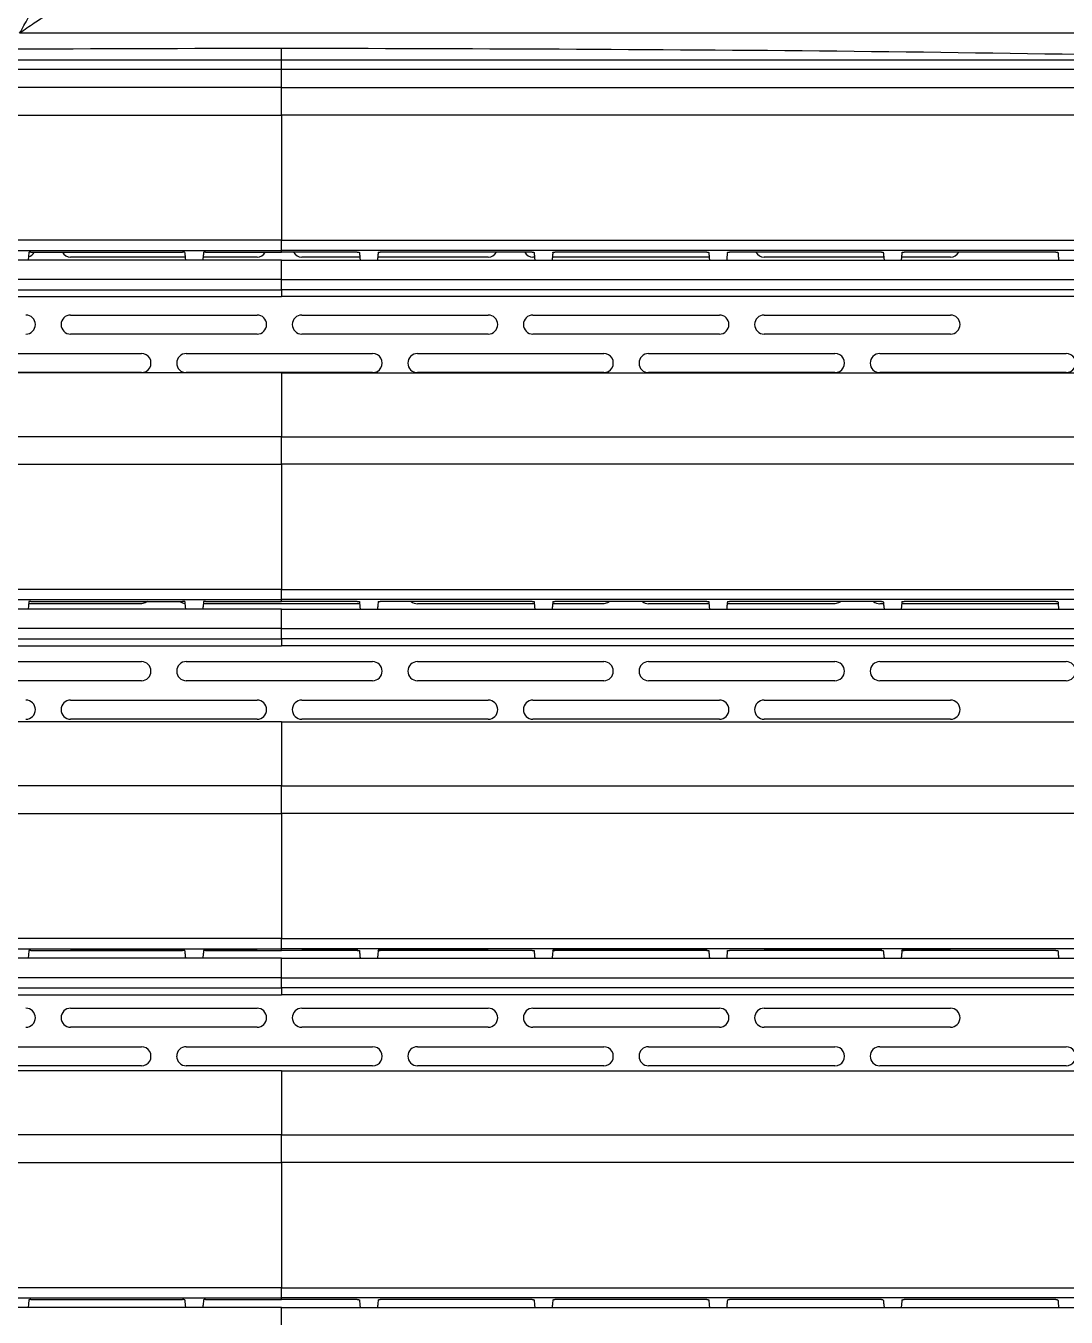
# Model space of a CAD drawing. Header units: millimetres. Extents: x -356 to 237, y 0 to 365.
# Drawn here: x 149.99 to 155.05, y 18.34 to 24.63 of the extents above; entities that cross this region are included whole.
import ezdxf

# ---------------------------------------------------------------- set-up
doc = ezdxf.new("R2010")
doc.units = ezdxf.units.MM

msp = doc.modelspace()

# ---------------------------------------------------------------- linework, layer by layer
at = {"color": 7, "linetype": 'Continuous', "lineweight": 25}
for p, q in [((157.0069, 24.5926), (149.9555, 24.5926)), ((151.2296, 24.4642), (151.2296, 24.5206)), ((151.2296, 24.4163), (151.2296, 24.4642)), ((151.2296, 24.3285), (151.2296, 24.4163)), ((151.2296, 24.3284), (145.5012, 24.3284)), ((151.2296, 24.1946), (151.2296, 24.3286)), ((151.2296, 24.3284), (156.9579, 24.3284)), ((151.2296, 24.1946), (151.2296, 23.5849)), ((151.2296, 23.5351), (151.2296, 23.5849)), ((150.0102, 23.5268), (150.7487, 23.5268)), ((150.8603, 23.5268), (151.2296, 23.5268)), ((151.2296, 23.5268), (151.2296, 23.5351)), ((151.5988, 23.5268), (151.2296, 23.5268)), ((152.449, 23.5268), (151.7104, 23.5268)), ((153.299, 23.5268), (152.5604, 23.5268)), ((154.1489, 23.5268), (153.4102, 23.5268)), ((154.9986, 23.5268), (154.2596, 23.5268)), ((149.9967, 23.4887), (149.9126, 23.4887)), ((150.7625, 23.4887), (149.9967, 23.4887)), ((150.7611, 23.5029), (150.2036, 23.5029)), ((150.8467, 23.4887), (150.7625, 23.4887)), ((151.2296, 23.4887), (150.8467, 23.4887)), ((151.1106, 23.5029), (150.8481, 23.5029)), ((151.2296, 23.394), (151.2296, 23.4887)), ((151.2296, 23.4887), (151.6125, 23.4887)), ((151.6111, 23.5029), (151.3286, 23.5029)), ((151.6125, 23.4887), (151.6967, 23.4887)), ((151.6967, 23.4887), (152.4625, 23.4887)), ((152.2356, 23.5029), (151.6981, 23.5029)), ((152.4611, 23.5029), (152.4536, 23.5029)), ((152.4625, 23.4887), (152.5465, 23.4887)), ((152.5465, 23.4887), (153.3125, 23.4887)), ((153.3111, 23.5029), (152.548, 23.5029)), ((153.3125, 23.4887), (153.3962, 23.4887)), ((153.3962, 23.4887), (154.1623, 23.4887)), ((154.1609, 23.5029), (153.5786, 23.5029)), ((154.1623, 23.4887), (154.2456, 23.4887)), ((154.2456, 23.4887), (155.0119, 23.4887)), ((154.4856, 23.5029), (154.247, 23.5029)), ((155.0119, 23.4887), (155.0945, 23.4887)), ((151.2296, 23.3442), (151.2296, 23.394)), ((151.2296, 23.3442), (151.2296, 23.3106)), ((145.6932, 23.3106), (151.2296, 23.3106)), ((156.766, 23.3106), (151.2296, 23.3106)), ((150.2036, 23.2209), (151.1106, 23.2209)), ((151.3286, 23.2209), (152.2356, 23.2209)), ((152.4536, 23.2209), (153.3606, 23.2209)), ((153.5786, 23.2209), (154.4856, 23.2209)), ((151.1106, 23.1279), (150.2036, 23.1279)), ((152.2356, 23.1279), (151.3286, 23.1279)), ((153.3606, 23.1279), (152.4536, 23.1279)), ((154.4856, 23.1279), (153.5786, 23.1279)), ((149.6411, 23.0334), (150.5481, 23.0334)), ((150.7661, 23.0334), (151.6731, 23.0334)), ((151.8911, 23.0334), (152.7981, 23.0334)), ((153.0161, 23.0334), (153.9231, 23.0334)), ((154.1411, 23.0334), (155.0481, 23.0334)), ((151.2296, 22.9401), (145.9451, 22.9401)), ((150.5481, 22.9404), (149.6411, 22.9404)), ((151.6731, 22.9404), (150.7661, 22.9404)), ((151.2296, 22.9401), (151.2296, 22.6286)), ((151.2296, 22.9401), (156.514, 22.9401)), ((152.7981, 22.9404), (151.8911, 22.9404)), ((153.9231, 22.9404), (153.0161, 22.9404)), ((155.0481, 22.9404), (154.1411, 22.9404)), ((151.2296, 22.4946), (151.2296, 22.6286)), ((151.2296, 22.4946), (151.2296, 21.8849)), ((151.2296, 21.8351), (151.2296, 21.8849)), ((150.0102, 21.8268), (150.7487, 21.8268)), ((150.8603, 21.8268), (151.2296, 21.8268)), ((151.2296, 21.8268), (151.2296, 21.8351)), ((151.5988, 21.8268), (151.2296, 21.8268)), ((152.449, 21.8268), (151.7104, 21.8268)), ((153.299, 21.8268), (152.5604, 21.8268)), ((154.1489, 21.8268), (153.4102, 21.8268)), ((154.9986, 21.8268), (154.2596, 21.8268)), ((149.9967, 21.7887), (149.9126, 21.7887)), ((150.7625, 21.7887), (149.9967, 21.7887)), ((150.5481, 21.8154), (149.9993, 21.8154)), ((150.8467, 21.7887), (150.7625, 21.7887)), ((151.2296, 21.7887), (150.8467, 21.7887)), ((151.6098, 21.8154), (150.8493, 21.8154)), ((151.2296, 21.694), (151.2296, 21.7887)), ((151.2296, 21.7887), (151.6125, 21.7887)), ((151.6125, 21.7887), (151.6967, 21.7887)), ((151.6967, 21.7887), (152.4625, 21.7887)), ((152.4599, 21.8154), (151.8911, 21.8154)), ((152.4625, 21.7887), (152.5465, 21.7887)), ((152.5465, 21.7887), (153.3125, 21.7887)), ((152.7981, 21.8154), (152.5492, 21.8154)), ((153.3098, 21.8154), (153.0161, 21.8154)), ((153.3125, 21.7887), (153.3962, 21.7887)), ((153.3962, 21.7887), (154.1623, 21.7887)), ((153.9231, 21.8154), (153.3989, 21.8154)), ((154.1596, 21.8154), (154.1411, 21.8154)), ((154.1623, 21.7887), (154.2456, 21.7887)), ((154.2456, 21.7887), (155.0119, 21.7887)), ((155.0092, 21.8154), (154.2482, 21.8154)), ((155.0119, 21.7887), (155.0945, 21.7887)), ((151.2296, 21.6442), (151.2296, 21.694)), ((151.2296, 21.6442), (151.2296, 21.6106)), ((145.6932, 21.6106), (151.2296, 21.6106)), ((156.766, 21.6106), (151.2296, 21.6106)), ((149.6411, 21.5334), (150.5481, 21.5334)), ((150.7661, 21.5334), (151.6731, 21.5334)), ((151.8911, 21.5334), (152.7981, 21.5334)), ((153.0161, 21.5334), (153.9231, 21.5334)), ((154.1411, 21.5334), (155.0481, 21.5334)), ((150.5481, 21.4404), (149.6411, 21.4404)), ((151.6731, 21.4404), (150.7661, 21.4404)), ((152.7981, 21.4404), (151.8911, 21.4404)), ((153.9231, 21.4404), (153.0161, 21.4404)), ((155.0481, 21.4404), (154.1411, 21.4404)), ((150.2036, 21.3459), (151.1106, 21.3459)), ((151.3286, 21.3459), (152.2356, 21.3459)), ((152.4536, 21.3459), (153.3606, 21.3459)), ((153.5786, 21.3459), (154.4856, 21.3459)), ((151.1106, 21.2529), (150.2036, 21.2529)), ((152.2356, 21.2529), (151.3286, 21.2529)), ((153.3606, 21.2529), (152.4536, 21.2529)), ((154.4856, 21.2529), (153.5786, 21.2529)), ((151.2296, 21.2401), (145.9451, 21.2401)), ((151.2296, 21.2401), (151.2296, 20.9286)), ((151.2296, 21.2401), (156.514, 21.2401)), ((151.2296, 20.7946), (151.2296, 20.9286)), ((151.2296, 20.7946), (151.2296, 20.1849)), ((151.2296, 20.1351), (151.2296, 20.1849)), ((150.0102, 20.1268), (150.7487, 20.1268)), ((150.7592, 20.1279), (150.2036, 20.1279)), ((151.1106, 20.1279), (150.8585, 20.1279)), ((150.8603, 20.1268), (151.2296, 20.1268)), ((151.2296, 20.1268), (151.2296, 20.1351)), ((151.5988, 20.1268), (151.2296, 20.1268)), ((151.6007, 20.1279), (151.3286, 20.1279)), ((152.2356, 20.1279), (151.7, 20.1279)), ((152.449, 20.1268), (151.7104, 20.1268)), ((153.3009, 20.1279), (152.5498, 20.1279)), ((153.299, 20.1268), (152.5604, 20.1268)), ((154.1489, 20.1268), (153.4102, 20.1268)), ((154.1508, 20.1279), (153.5786, 20.1279)), ((154.4856, 20.1279), (154.2489, 20.1279)), ((154.9986, 20.1268), (154.2596, 20.1268)), ((149.9967, 20.0887), (149.9126, 20.0887)), ((150.7625, 20.0887), (149.9967, 20.0887)), ((150.8467, 20.0887), (150.7625, 20.0887)), ((151.2296, 20.0887), (150.8467, 20.0887)), ((151.2296, 19.994), (151.2296, 20.0887)), ((151.2296, 20.0887), (151.6125, 20.0887)), ((151.6125, 20.0887), (151.6967, 20.0887)), ((151.6967, 20.0887), (152.4625, 20.0887)), ((152.4625, 20.0887), (152.5465, 20.0887)), ((152.5465, 20.0887), (153.3125, 20.0887)), ((153.3125, 20.0887), (153.3962, 20.0887)), ((153.3962, 20.0887), (154.1623, 20.0887)), ((154.1623, 20.0887), (154.2456, 20.0887)), ((154.2456, 20.0887), (155.0119, 20.0887)), ((155.0119, 20.0887), (155.0945, 20.0887)), ((151.2296, 19.9442), (151.2296, 19.994)), ((151.2296, 19.9442), (151.2296, 19.9106)), ((145.6932, 19.9106), (151.2296, 19.9106)), ((156.766, 19.9106), (151.2296, 19.9106)), ((150.2036, 19.8459), (151.1106, 19.8459)), ((151.3286, 19.8459), (152.2356, 19.8459)), ((152.4536, 19.8459), (153.3606, 19.8459)), ((153.5786, 19.8459), (154.4856, 19.8459)), ((151.1106, 19.7529), (150.2036, 19.7529)), ((152.2356, 19.7529), (151.3286, 19.7529)), ((153.3606, 19.7529), (152.4536, 19.7529)), ((154.4856, 19.7529), (153.5786, 19.7529)), ((149.6411, 19.6584), (150.5481, 19.6584)), ((150.7661, 19.6584), (151.6731, 19.6584)), ((151.8911, 19.6584), (152.7981, 19.6584)), ((153.0161, 19.6584), (153.9231, 19.6584)), ((154.1411, 19.6584), (155.0481, 19.6584)), ((150.5481, 19.5654), (149.6411, 19.5654)), ((151.6731, 19.5654), (150.7661, 19.5654)), ((152.7981, 19.5654), (151.8911, 19.5654)), ((153.9231, 19.5654), (153.0161, 19.5654)), ((155.0481, 19.5654), (154.1411, 19.5654)), ((151.2296, 19.5401), (145.9451, 19.5401)), ((151.2296, 19.5401), (151.2296, 19.2286)), ((151.2296, 19.5401), (156.514, 19.5401)), ((151.2296, 19.0946), (151.2296, 19.2286)), ((151.2296, 19.0946), (151.2296, 18.4849)), ((150.0102, 18.4268), (150.7487, 18.4268)), ((150.8603, 18.4268), (151.2296, 18.4268)), ((151.2296, 18.4351), (151.2296, 18.4849)), ((151.2296, 18.4268), (151.2296, 18.4351)), ((151.5988, 18.4268), (151.2296, 18.4268)), ((152.449, 18.4268), (151.7104, 18.4268)), ((153.299, 18.4268), (152.5604, 18.4268)), ((154.1489, 18.4268), (153.4102, 18.4268)), ((154.9986, 18.4268), (154.2596, 18.4268)), ((149.9967, 18.3887), (149.9126, 18.3887)), ((150.7625, 18.3887), (149.9967, 18.3887)), ((150.8467, 18.3887), (150.7625, 18.3887)), ((151.2296, 18.3887), (150.8467, 18.3887)), ((151.2296, 18.294), (151.2296, 18.3887)), ((151.2296, 18.3887), (151.6125, 18.3887)), ((151.6125, 18.3887), (151.6967, 18.3887)), ((151.6967, 18.3887), (152.4625, 18.3887)), ((152.4625, 18.3887), (152.5465, 18.3887)), ((152.5465, 18.3887), (153.3125, 18.3887)), ((153.3125, 18.3887), (153.3962, 18.3887)), ((153.3962, 18.3887), (154.1623, 18.3887)), ((154.1623, 18.3887), (154.2456, 18.3887)), ((154.2456, 18.3887), (155.0119, 18.3887)), ((155.0119, 18.3887), (155.0945, 18.3887))]:
    msp.add_line(p, q, dxfattribs=at)
at = {"color": 7, "linetype": 'Continuous', "lineweight": 25, "flags": 128}
for points in [[(145.8265, 24.4642), (147.6261, 24.4642), (149.4274, 24.4642), (151.2296, 24.4642)], [(151.2296, 24.4642), (153.0317, 24.4642), (154.8331, 24.4642), (156.6327, 24.4642)], [(151.2296, 24.4163), (149.3191, 24.4163), (147.4091, 24.4163), (145.5012, 24.4163)], [(156.9579, 24.4163), (155.05, 24.4163), (153.1401, 24.4163), (151.2296, 24.4163)], [(151.2296, 24.3286), (149.6153, 24.3286), (148.0017, 24.3286), (146.7346, 24.3286), (145.4685, 24.3286)], [(151.2296, 24.3286), (152.8439, 24.3286), (154.4575, 24.3286), (155.7246, 24.3286), (156.9907, 24.3286)], [(145.4615, 24.1946), (147.3826, 24.1946), (149.3055, 24.1946), (151.2296, 24.1946)], [(156.9977, 24.1946), (155.0766, 24.1946), (153.1536, 24.1946), (151.2296, 24.1946)], [(151.2296, 23.5849), (149.3055, 23.5849), (147.3825, 23.5849), (145.4615, 23.5849)], [(151.2296, 23.5849), (153.1535, 23.5849), (155.0767, 23.5849), (156.9977, 23.5849)], [(145.4647, 23.535), (147.3846, 23.5351), (149.3066, 23.5351), (151.2296, 23.5351)], [(150.0004, 23.5259), (149.9983, 23.5051), (149.9967, 23.4887)], [(156.9945, 23.535), (155.0746, 23.5351), (153.1526, 23.5351), (151.2296, 23.5351)], [(151.2296, 23.394), (149.1075, 23.394), (146.9868, 23.394), (144.8689, 23.394)], [(151.2296, 23.394), (153.3516, 23.394), (155.4725, 23.394), (157.5903, 23.394)], [(144.9717, 23.3442), (147.0554, 23.3442), (149.1419, 23.3442), (151.2296, 23.3442)], [(157.4875, 23.3442), (155.4037, 23.3442), (153.3173, 23.3442), (151.2296, 23.3442)], [(151.2296, 22.6286), (149.6153, 22.6286), (148.0017, 22.6286), (146.7346, 22.6286), (145.4685, 22.6286)], [(151.2296, 22.6286), (152.8439, 22.6286), (154.4575, 22.6286), (155.7246, 22.6286), (156.9907, 22.6286)], [(145.4615, 22.4946), (147.3826, 22.4946), (149.3055, 22.4946), (151.2296, 22.4946)], [(156.9977, 22.4946), (155.0766, 22.4946), (153.1536, 22.4946), (151.2296, 22.4946)], [(151.2296, 21.8849), (149.3055, 21.8849), (147.3825, 21.8849), (145.4615, 21.8849)], [(151.2296, 21.8849), (153.1535, 21.8849), (155.0767, 21.8849), (156.9977, 21.8849)], [(145.4647, 21.835), (147.3846, 21.8351), (149.3066, 21.8351), (151.2296, 21.8351)], [(150.0004, 21.8259), (149.9983, 21.8051), (149.9967, 21.7887)], [(150.5783, 21.8266), (150.5659, 21.819), (150.5481, 21.8154)], [(156.9945, 21.835), (155.0746, 21.8351), (153.1526, 21.8351), (151.2296, 21.8351)], [(152.8283, 21.8266), (152.8159, 21.819), (152.7981, 21.8154)], [(153.9533, 21.8266), (153.9409, 21.819), (153.9231, 21.8154)], [(151.2296, 21.694), (149.1075, 21.694), (146.9868, 21.694), (144.8689, 21.694)], [(151.2296, 21.694), (153.3516, 21.694), (155.4725, 21.694), (157.5903, 21.694)], [(144.9717, 21.6442), (147.0554, 21.6442), (149.1419, 21.6442), (151.2296, 21.6442)], [(157.4875, 21.6442), (155.4037, 21.6442), (153.3173, 21.6442), (151.2296, 21.6442)], [(151.2296, 20.9286), (149.6153, 20.9286), (148.0017, 20.9286), (146.7346, 20.9286), (145.4685, 20.9286)], [(151.2296, 20.9286), (152.8439, 20.9286), (154.4575, 20.9286), (155.7246, 20.9286), (156.9907, 20.9286)], [(145.4615, 20.7946), (147.3826, 20.7946), (149.3055, 20.7946), (151.2296, 20.7946)], [(156.9977, 20.7946), (155.0766, 20.7946), (153.1536, 20.7946), (151.2296, 20.7946)], [(151.2296, 20.1849), (149.3055, 20.1849), (147.3825, 20.1849), (145.4615, 20.1849)], [(151.2296, 20.1849), (153.1535, 20.1849), (155.0767, 20.1849), (156.9977, 20.1849)], [(145.4647, 20.135), (147.3846, 20.1351), (149.3066, 20.1351), (151.2296, 20.1351)], [(150.0004, 20.1259), (149.9983, 20.1051), (149.9967, 20.0887)], [(156.9945, 20.135), (155.0746, 20.1351), (153.1526, 20.1351), (151.2296, 20.1351)], [(151.2296, 19.994), (149.1058, 19.994), (146.9834, 19.994), (144.8639, 19.994)], [(145.3791, 19.9442), (147.3274, 19.9442), (149.278, 19.9442), (151.2296, 19.9442)], [(151.2296, 19.994), (153.3532, 19.994), (155.4758, 19.994), (157.5953, 19.994)], [(157.0801, 19.9442), (155.1317, 19.9442), (153.1812, 19.9442), (151.2296, 19.9442)], [(151.2296, 19.2286), (149.6153, 19.2286), (148.0017, 19.2286), (146.7346, 19.2286), (145.4685, 19.2286)], [(151.2296, 19.2286), (152.8439, 19.2286), (154.4575, 19.2286), (155.7246, 19.2286), (156.9907, 19.2286)], [(145.4615, 19.0946), (147.3826, 19.0946), (149.3055, 19.0946), (151.2296, 19.0946)], [(156.9977, 19.0946), (155.0766, 19.0946), (153.1536, 19.0946), (151.2296, 19.0946)], [(151.2296, 18.4849), (149.3055, 18.4849), (147.3825, 18.4849), (145.4615, 18.4849)], [(145.4647, 18.4351), (147.3846, 18.4351), (149.3066, 18.4351), (151.2296, 18.4351)], [(150.0004, 18.4259), (149.9983, 18.4051), (149.9967, 18.3887)], [(151.2296, 18.4849), (153.1535, 18.4849), (155.0767, 18.4849), (156.9977, 18.4849)], [(156.9945, 18.4351), (155.0746, 18.4351), (153.1526, 18.4351), (151.2296, 18.4351)]]:
    msp.add_lwpolyline(points, dxfattribs=at)
at = {"color": 7, "linetype": 'Continuous', "lineweight": 25}
for centre, start, end in [((149.9856, 23.5494), 285.97252, 330.39782), ((150.2036, 23.5495), 209.79085, 269.99086), ((151.1106, 23.5494), 270.00124, 330.37505), ((151.3286, 23.5494), 209.77872, 270.00299), ((152.2356, 23.5494), 269.98693, 330.39514), ((152.4536, 23.5494), 209.77872, 270.00877), ((153.5786, 23.5495), 209.80297, 269.98452), ((154.4855, 23.5495), 270.01553, 330.35498), ((149.9856, 23.1744), 270.00578, 89.99422), ((150.2036, 23.1744), 90.00028, 179.99972), ((151.1106, 23.1744), 270, 90), ((151.3286, 23.1744), 90.00028, 179.99972), ((152.2356, 23.1744), 270, 90), ((152.4536, 23.1744), 90.00028, 179.99972), ((153.3606, 23.1744), 270, 90), ((153.5786, 23.1744), 90.00028, 179.99972), ((154.4856, 23.1744), 270, 90), ((150.2036, 23.1744), 180.00028, 269.99972), ((151.3286, 23.1744), 180.00028, 269.99972), ((152.4536, 23.1744), 180.00028, 269.99972), ((153.5786, 23.1744), 180.00028, 269.99972), ((150.5481, 22.9869), 269.99855, 90.00145), ((150.7661, 22.9869), 89.99619, 180.0067), ((151.6731, 22.9869), 269.99855, 90.00145), ((151.8911, 22.9869), 90.00028, 179.99683), ((152.7981, 22.9869), 269.99855, 90.00145), ((153.0161, 22.9869), 90.00028, 179.99683), ((153.9231, 22.9869), 269.99855, 90.00145), ((154.1411, 22.9869), 90.00028, 179.99683), ((155.0481, 22.9869), 269.99855, 90.00145), ((150.7661, 22.9869), 179.9904, 270.00381), ((151.8911, 22.9869), 180.00028, 269.99972), ((153.0161, 22.9869), 180.00028, 269.99972), ((154.1411, 22.9869), 180.00028, 269.99972), ((150.7661, 21.8619), 230.2056, 261.96812), ((151.8911, 21.8619), 230.19479, 270.00955), ((153.0161, 21.8619), 230.19479, 270.00955), ((154.1411, 21.8619), 230.19479, 270.00955), ((150.5481, 21.4869), 270, 90), ((150.7661, 21.487), 89.99619, 180.0096), ((151.6731, 21.4869), 270, 90), ((151.8911, 21.4869), 90.00028, 179.99972), ((152.7981, 21.4869), 270, 90), ((153.0161, 21.4869), 90.00028, 179.99972), ((153.9231, 21.4869), 270, 90), ((154.1411, 21.4869), 90.00028, 179.99972), ((155.0481, 21.4869), 270, 90), ((150.7661, 21.4869), 179.9904, 270.00381), ((151.8911, 21.4869), 180.00028, 269.99972), ((153.0161, 21.4869), 180.00028, 269.99972), ((154.1411, 21.4869), 180.00028, 269.99972), ((149.9856, 21.2994), 270.00578, 89.99422), ((150.2036, 21.2994), 90.00028, 179.99972), ((151.1106, 21.2994), 270, 90), ((151.3286, 21.2994), 90.00028, 179.99972), ((152.2356, 21.2994), 270, 90), ((152.4536, 21.2994), 90.00028, 179.99972), ((153.3606, 21.2994), 270, 90), ((153.5786, 21.2994), 90.00028, 179.99972), ((154.4856, 21.2994), 270, 90), ((150.2036, 21.2994), 180.00028, 269.99972), ((151.3286, 21.2994), 180.00028, 269.99972), ((152.4536, 21.2994), 180.00028, 269.99972), ((153.5786, 21.2994), 180.00028, 269.99972), ((149.9856, 19.7994), 270.00578, 89.99422), ((150.2036, 19.7994), 90.00028, 179.99972), ((151.1106, 19.7994), 270, 90), ((151.3286, 19.7994), 90.00028, 179.99972), ((152.2356, 19.7994), 270, 90), ((152.4536, 19.7994), 90.00028, 179.99972), ((153.3606, 19.7994), 270, 90), ((153.5786, 19.7994), 90.00028, 179.99972), ((154.4856, 19.7994), 270, 90), ((150.2036, 19.7994), 180.00028, 269.99972), ((151.3286, 19.7994), 180.00028, 269.99972), ((152.4536, 19.7994), 180.00028, 269.99972), ((153.5786, 19.7994), 180.00028, 269.99972), ((150.5481, 19.6119), 269.99711, 90.00289), ((150.7661, 19.6119), 89.99619, 180.0096), ((151.6731, 19.6119), 269.99711, 90.00289), ((151.8911, 19.6119), 90.00028, 179.99972), ((152.7981, 19.6119), 269.99711, 90.00289), ((153.0161, 19.6119), 90.00028, 179.99972), ((153.9231, 19.6119), 269.99711, 90.00289), ((154.1411, 19.6119), 90.00028, 179.99972), ((155.0481, 19.6119), 269.99711, 90.00289), ((150.766, 19.6119), 179.98631, 270.01369), ((151.8911, 19.6119), 179.99619, 270.0096), ((153.0161, 19.6119), 179.99619, 270.0096), ((154.1411, 19.6119), 179.99619, 270.0096)]:
    msp.add_arc(centre, 0.0465, start, end, dxfattribs=at)
for points, knots in [([(149.9555, 24.5926), (149.9693, 24.6175), (149.9891, 24.6534), (150.0119, 24.694), (150.0224, 24.7124), (150.0261, 24.7202), (150.0275, 24.723)], [0, 0, 0, 0, 0.574128, 0.825759, 0.937038, 1, 1, 1, 1]), ([(150.0771, 24.6745), (150.0748, 24.6731), (150.0681, 24.669), (150.0511, 24.6582), (150.0124, 24.633), (149.9789, 24.6092), (149.9555, 24.5926)], [0, 0, 0, 0, 0.0543105, 0.1600089, 0.4129095, 1, 1, 1, 1]), ([(145.8265, 24.4642), (146.7267, 24.4807), (148.5276, 24.5136), (150.3288, 24.5183), (151.2296, 24.5206)], [0, 0, 0, 0, 0.49987, 1, 1, 1, 1]), ([(151.2296, 24.5206), (152.1304, 24.5183), (153.9316, 24.5136), (155.7325, 24.4807), (156.6327, 24.4642)], [0, 0, 0, 0, 0.500129, 1, 1, 1, 1]), ([(150.0102, 23.5268), (150.009, 23.5268), (150.0067, 23.5268), (150.0037, 23.5266), (150.0018, 23.5264), (150.0008, 23.5262), (150.0005, 23.526), (150.0004, 23.5259)], [0, 0, 0, 0, 0.368743, 0.698842, 0.890771, 0.963905, 1, 1, 1, 1]), ([(150.7588, 23.5259), (150.7587, 23.526), (150.7584, 23.5262), (150.7573, 23.5264), (150.7559, 23.5266), (150.7542, 23.5267), (150.7518, 23.5268), (150.75, 23.5268), (150.7487, 23.5268)], [0, 0, 0, 0, 0.037027, 0.111035, 0.301858, 0.458846, 0.63271, 1, 1, 1, 1]), ([(150.7588, 23.5259), (150.7592, 23.5217), (150.7599, 23.5148), (150.7609, 23.5051), (150.7617, 23.4969), (150.7622, 23.4915), (150.7625, 23.4887)], [0, 0, 0, 0, 0.340006, 0.559975, 0.779956, 1, 1, 1, 1]), ([(150.8504, 23.5259), (150.8497, 23.519), (150.8485, 23.5066), (150.8472, 23.4942), (150.8467, 23.4887)], [0, 0, 0, 0, 0.559995, 1, 1, 1, 1]), ([(150.8603, 23.5268), (150.8591, 23.5268), (150.8573, 23.5268), (150.855, 23.5267), (150.8532, 23.5266), (150.8518, 23.5264), (150.8508, 23.5262), (150.8505, 23.526), (150.8504, 23.5259)], [0, 0, 0, 0, 0.36778, 0.541547, 0.697795, 0.889181, 0.962984, 1, 1, 1, 1]), ([(151.5988, 23.5268), (151.6001, 23.5268), (151.6019, 23.5268), (151.6042, 23.5267), (151.606, 23.5266), (151.6073, 23.5264), (151.6084, 23.5262), (151.6087, 23.526), (151.6088, 23.5259)], [0, 0, 0, 0, 0.367752, 0.541506, 0.697742, 0.889577, 0.963374, 1, 1, 1, 1]), ([(151.6088, 23.5259), (151.6095, 23.519), (151.6107, 23.5066), (151.612, 23.4942), (151.6125, 23.4887)], [0, 0, 0, 0, 0.559995, 1, 1, 1, 1]), ([(151.7004, 23.5259), (151.7, 23.5217), (151.6993, 23.5148), (151.6983, 23.5051), (151.6975, 23.4969), (151.697, 23.4915), (151.6967, 23.4887)], [0, 0, 0, 0, 0.339994, 0.559975, 0.779956, 1, 1, 1, 1]), ([(151.7004, 23.5259), (151.7005, 23.526), (151.7008, 23.5262), (151.7018, 23.5264), (151.7032, 23.5266), (151.705, 23.5267), (151.7074, 23.5268), (151.7092, 23.5268), (151.7104, 23.5268)], [0, 0, 0, 0, 0.0370271, 0.1114854, 0.3018525, 0.4588413, 0.6331687, 1, 1, 1, 1]), ([(152.449, 23.5268), (152.4502, 23.5268), (152.4525, 23.5268), (152.4555, 23.5266), (152.4574, 23.5264), (152.4584, 23.5262), (152.4587, 23.526), (152.4588, 23.5259)], [0, 0, 0, 0, 0.3686021, 0.6990455, 0.8899652, 0.9635296, 1, 1, 1, 1]), ([(152.4588, 23.5259), (152.4595, 23.519), (152.4607, 23.5066), (152.462, 23.4942), (152.4625, 23.4887)], [0, 0, 0, 0, 0.55998, 1, 1, 1, 1]), ([(152.5503, 23.5259), (152.5498, 23.5217), (152.5491, 23.5148), (152.5482, 23.5051), (152.5474, 23.4969), (152.5468, 23.4915), (152.5465, 23.4887)], [0, 0, 0, 0, 0.340016, 0.55999, 0.779964, 1, 1, 1, 1]), ([(152.5503, 23.5259), (152.5504, 23.526), (152.5507, 23.5262), (152.5517, 23.5263), (152.5531, 23.5266), (152.5549, 23.5267), (152.5573, 23.5268), (152.5592, 23.5268), (152.5604, 23.5268)], [0, 0, 0, 0, 0.0371423, 0.1121991, 0.3028454, 0.4595387, 0.6333992, 1, 1, 1, 1]), ([(153.299, 23.5268), (153.3002, 23.5268), (153.3025, 23.5268), (153.3055, 23.5266), (153.3074, 23.5264), (153.3084, 23.5263), (153.3087, 23.526), (153.3088, 23.526)], [0, 0, 0, 0, 0.369637, 0.699752, 0.891712, 0.9642, 1, 1, 1, 1]), ([(153.3088, 23.526), (153.3095, 23.519), (153.3107, 23.5066), (153.3119, 23.4942), (153.3125, 23.4887)], [0, 0, 0, 0, 0.559951, 1, 1, 1, 1]), ([(153.3999, 23.5259), (153.3995, 23.5217), (153.3988, 23.5148), (153.3978, 23.5051), (153.397, 23.4969), (153.3965, 23.4915), (153.3962, 23.4887)], [0, 0, 0, 0, 0.339976, 0.560005, 0.779971, 1, 1, 1, 1]), ([(153.3999, 23.5259), (153.4, 23.526), (153.4003, 23.5262), (153.4014, 23.5263), (153.4028, 23.5266), (153.4046, 23.5267), (153.4071, 23.5268), (153.4089, 23.5268), (153.4102, 23.5268)], [0, 0, 0, 0, 0.037809, 0.113063, 0.302865, 0.460853, 0.634934, 1, 1, 1, 1]), ([(154.1489, 23.5268), (154.1501, 23.5268), (154.1524, 23.5268), (154.1553, 23.5266), (154.1572, 23.5264), (154.1582, 23.5263), (154.1585, 23.526), (154.1586, 23.526)], [0, 0, 0, 0, 0.370058, 0.700114, 0.892383, 0.964715, 1, 1, 1, 1]), ([(154.1586, 23.526), (154.1593, 23.519), (154.1605, 23.5066), (154.1618, 23.4942), (154.1623, 23.4887)], [0, 0, 0, 0, 0.560023, 1, 1, 1, 1]), ([(154.2493, 23.5259), (154.2489, 23.5217), (154.2482, 23.5148), (154.2472, 23.5051), (154.2464, 23.4969), (154.2458, 23.4915), (154.2456, 23.4887)], [0, 0, 0, 0, 0.340007, 0.559971, 0.779998, 1, 1, 1, 1]), ([(154.2493, 23.5259), (154.2494, 23.526), (154.2497, 23.5262), (154.2508, 23.5263), (154.2522, 23.5266), (154.2541, 23.5267), (154.2565, 23.5268), (154.2584, 23.5268), (154.2596, 23.5268)], [0, 0, 0, 0, 0.0382766, 0.1145175, 0.304084, 0.4612812, 0.6352794, 1, 1, 1, 1]), ([(154.9986, 23.5268), (154.9998, 23.5268), (155.0021, 23.5268), (155.0049, 23.5266), (155.0068, 23.5264), (155.0078, 23.5263), (155.0081, 23.526), (155.0082, 23.526)], [0, 0, 0, 0, 0.371716, 0.700134, 0.893282, 0.964371, 1, 1, 1, 1]), ([(155.0082, 23.526), (155.0089, 23.519), (155.0101, 23.5066), (155.0113, 23.4942), (155.0119, 23.4887)], [0, 0, 0, 0, 0.559981, 1, 1, 1, 1]), ([(150.0102, 21.8268), (150.009, 21.8268), (150.0067, 21.8268), (150.0037, 21.8266), (150.0018, 21.8264), (150.0008, 21.8262), (150.0005, 21.826), (150.0004, 21.8259)], [0, 0, 0, 0, 0.3687725, 0.6988978, 0.8908415, 0.9640351, 1, 1, 1, 1]), ([(150.7588, 21.8259), (150.7587, 21.826), (150.7584, 21.8262), (150.7573, 21.8264), (150.7559, 21.8266), (150.7542, 21.8267), (150.7518, 21.8268), (150.75, 21.8268), (150.7487, 21.8268)], [0, 0, 0, 0, 0.037149, 0.111148, 0.301947, 0.458915, 0.632757, 1, 1, 1, 1]), ([(150.7588, 21.8259), (150.7592, 21.8217), (150.7599, 21.8148), (150.7609, 21.8051), (150.7617, 21.7969), (150.7622, 21.7915), (150.7625, 21.7887)], [0, 0, 0, 0, 0.339965, 0.56001, 0.780005, 1, 1, 1, 1]), ([(150.8504, 21.8259), (150.8497, 21.819), (150.8485, 21.8066), (150.8472, 21.7942), (150.8467, 21.7887)], [0, 0, 0, 0, 0.559995, 1, 1, 1, 1]), ([(150.8603, 21.8268), (150.8591, 21.8268), (150.8573, 21.8268), (150.855, 21.8267), (150.8532, 21.8266), (150.8518, 21.8264), (150.8508, 21.8262), (150.8505, 21.826), (150.8504, 21.8259)], [0, 0, 0, 0, 0.367784, 0.5415531, 0.6978203, 0.8891798, 0.9629833, 1, 1, 1, 1]), ([(151.5988, 21.8268), (151.6001, 21.8268), (151.6019, 21.8268), (151.6042, 21.8267), (151.606, 21.8266), (151.6073, 21.8264), (151.6084, 21.8262), (151.6087, 21.826), (151.6088, 21.8259)], [0, 0, 0, 0, 0.367756, 0.541512, 0.697767, 0.889576, 0.963373, 1, 1, 1, 1]), ([(151.6088, 21.8259), (151.6095, 21.819), (151.6107, 21.8066), (151.612, 21.7942), (151.6125, 21.7887)], [0, 0, 0, 0, 0.559995, 1, 1, 1, 1]), ([(151.7004, 21.8259), (151.7, 21.8217), (151.6993, 21.8148), (151.6983, 21.8051), (151.6975, 21.7969), (151.697, 21.7915), (151.6967, 21.7887)], [0, 0, 0, 0, 0.339953, 0.56001, 0.780005, 1, 1, 1, 1]), ([(151.7004, 21.8259), (151.7005, 21.826), (151.7008, 21.8262), (151.7018, 21.8264), (151.7032, 21.8266), (151.705, 21.8267), (151.7074, 21.8268), (151.7092, 21.8268), (151.7104, 21.8268)], [0, 0, 0, 0, 0.03715, 0.111598, 0.301941, 0.45891, 0.633215, 1, 1, 1, 1]), ([(152.449, 21.8268), (152.4502, 21.8268), (152.4525, 21.8268), (152.4555, 21.8266), (152.4574, 21.8264), (152.4584, 21.8262), (152.4587, 21.826), (152.4588, 21.8259)], [0, 0, 0, 0, 0.368631, 0.6991, 0.890035, 0.963659, 1, 1, 1, 1]), ([(152.4588, 21.8259), (152.4595, 21.819), (152.4607, 21.8066), (152.462, 21.7942), (152.4625, 21.7887)], [0, 0, 0, 0, 0.55998, 1, 1, 1, 1]), ([(152.5503, 21.8259), (152.5498, 21.8217), (152.5491, 21.8148), (152.5482, 21.8051), (152.5474, 21.7969), (152.5468, 21.7915), (152.5465, 21.7887)], [0, 0, 0, 0, 0.339975, 0.559963, 0.780013, 1, 1, 1, 1]), ([(152.5503, 21.8259), (152.5504, 21.826), (152.5507, 21.8262), (152.5517, 21.8263), (152.5531, 21.8266), (152.5549, 21.8267), (152.5573, 21.8268), (152.5592, 21.8268), (152.5604, 21.8268)], [0, 0, 0, 0, 0.0372635, 0.1123114, 0.3029349, 0.4596095, 0.633439, 1, 1, 1, 1]), ([(153.299, 21.8268), (153.3002, 21.8268), (153.3025, 21.8268), (153.3055, 21.8266), (153.3074, 21.8264), (153.3084, 21.8263), (153.3087, 21.826), (153.3088, 21.826)], [0, 0, 0, 0, 0.369637, 0.699752, 0.891712, 0.9642, 1, 1, 1, 1]), ([(153.3088, 21.826), (153.3095, 21.819), (153.3107, 21.8066), (153.3119, 21.7942), (153.3125, 21.7887)], [0, 0, 0, 0, 0.559951, 1, 1, 1, 1]), ([(153.3999, 21.8259), (153.3995, 21.8217), (153.3988, 21.8148), (153.3978, 21.8051), (153.397, 21.7969), (153.3965, 21.7915), (153.3962, 21.7887)], [0, 0, 0, 0, 0.339976, 0.560005, 0.779971, 1, 1, 1, 1]), ([(153.3999, 21.8259), (153.4, 21.826), (153.4003, 21.8262), (153.4014, 21.8263), (153.4028, 21.8266), (153.4046, 21.8267), (153.4071, 21.8268), (153.4089, 21.8268), (153.4102, 21.8268)], [0, 0, 0, 0, 0.037689, 0.112998, 0.302815, 0.460814, 0.634908, 1, 1, 1, 1]), ([(154.1489, 21.8268), (154.1501, 21.8268), (154.1524, 21.8268), (154.1553, 21.8266), (154.1572, 21.8264), (154.1582, 21.8263), (154.1585, 21.826), (154.1586, 21.826)], [0, 0, 0, 0, 0.370063, 0.700139, 0.892381, 0.964714, 1, 1, 1, 1]), ([(154.1586, 21.826), (154.1593, 21.819), (154.1605, 21.8066), (154.1618, 21.7942), (154.1623, 21.7887)], [0, 0, 0, 0, 0.560023, 1, 1, 1, 1]), ([(154.2493, 21.8259), (154.2489, 21.8217), (154.2482, 21.8148), (154.2472, 21.8051), (154.2464, 21.7969), (154.2458, 21.7915), (154.2456, 21.7887)], [0, 0, 0, 0, 0.340007, 0.560034, 0.779998, 1, 1, 1, 1]), ([(154.2493, 21.8259), (154.2494, 21.826), (154.2497, 21.8262), (154.2508, 21.8263), (154.2522, 21.8266), (154.2541, 21.8267), (154.2565, 21.8268), (154.2584, 21.8268), (154.2596, 21.8268)], [0, 0, 0, 0, 0.038277, 0.114518, 0.304086, 0.461268, 0.635277, 1, 1, 1, 1]), ([(154.9986, 21.8268), (154.9998, 21.8268), (155.0021, 21.8268), (155.0049, 21.8266), (155.0068, 21.8264), (155.0078, 21.8263), (155.0081, 21.826), (155.0082, 21.826)], [0, 0, 0, 0, 0.371746, 0.700191, 0.893354, 0.964507, 1, 1, 1, 1]), ([(155.0082, 21.826), (155.0089, 21.819), (155.0101, 21.8066), (155.0113, 21.7942), (155.0119, 21.7887)], [0, 0, 0, 0, 0.559981, 1, 1, 1, 1]), ([(150.0102, 20.1268), (150.009, 20.1268), (150.0067, 20.1268), (150.0037, 20.1266), (150.0018, 20.1264), (150.0008, 20.1262), (150.0005, 20.126), (150.0004, 20.1259)], [0, 0, 0, 0, 0.3687725, 0.6988978, 0.8908415, 0.9640351, 1, 1, 1, 1]), ([(150.7588, 20.1259), (150.7587, 20.126), (150.7584, 20.1262), (150.7573, 20.1264), (150.7559, 20.1266), (150.7542, 20.1267), (150.7518, 20.1268), (150.75, 20.1268), (150.7487, 20.1268)], [0, 0, 0, 0, 0.0370257, 0.1110843, 0.3018746, 0.4588574, 0.6327167, 1, 1, 1, 1]), ([(150.7588, 20.1259), (150.7592, 20.1217), (150.7599, 20.1148), (150.7609, 20.1051), (150.7617, 20.0969), (150.7622, 20.0915), (150.7625, 20.0887)], [0, 0, 0, 0, 0.340027, 0.56001, 0.780005, 1, 1, 1, 1]), ([(150.8504, 20.1259), (150.8497, 20.119), (150.8485, 20.1066), (150.8472, 20.0942), (150.8467, 20.0887)], [0, 0, 0, 0, 0.559995, 1, 1, 1, 1]), ([(150.8603, 20.1268), (150.8591, 20.1268), (150.8573, 20.1268), (150.855, 20.1267), (150.8532, 20.1266), (150.8518, 20.1264), (150.8508, 20.1262), (150.8505, 20.126), (150.8504, 20.1259)], [0, 0, 0, 0, 0.36779, 0.54155, 0.697818, 0.889179, 0.962983, 1, 1, 1, 1]), ([(151.5988, 20.1268), (151.6001, 20.1268), (151.6019, 20.1268), (151.6042, 20.1267), (151.606, 20.1266), (151.6073, 20.1264), (151.6084, 20.1262), (151.6087, 20.126), (151.6088, 20.1259)], [0, 0, 0, 0, 0.367762, 0.541509, 0.697766, 0.889575, 0.963373, 1, 1, 1, 1]), ([(151.6088, 20.1259), (151.6095, 20.119), (151.6107, 20.1066), (151.612, 20.0942), (151.6125, 20.0887)], [0, 0, 0, 0, 0.559995, 1, 1, 1, 1]), ([(151.7004, 20.1259), (151.7, 20.1217), (151.6993, 20.1148), (151.6983, 20.1051), (151.6975, 20.0969), (151.697, 20.0915), (151.6967, 20.0887)], [0, 0, 0, 0, 0.340015, 0.56001, 0.780005, 1, 1, 1, 1]), ([(151.7004, 20.1259), (151.7005, 20.126), (151.7008, 20.1262), (151.7018, 20.1264), (151.7032, 20.1266), (151.705, 20.1267), (151.7074, 20.1268), (151.7092, 20.1268), (151.7104, 20.1268)], [0, 0, 0, 0, 0.037026, 0.111535, 0.301868, 0.458853, 0.633175, 1, 1, 1, 1]), ([(152.449, 20.1268), (152.4502, 20.1268), (152.4525, 20.1268), (152.4555, 20.1266), (152.4574, 20.1264), (152.4584, 20.1262), (152.4587, 20.126), (152.4588, 20.1259)], [0, 0, 0, 0, 0.368631, 0.6991, 0.890035, 0.963659, 1, 1, 1, 1]), ([(152.4588, 20.1259), (152.4595, 20.119), (152.4607, 20.1066), (152.462, 20.0942), (152.4625, 20.0887)], [0, 0, 0, 0, 0.55998, 1, 1, 1, 1]), ([(152.5503, 20.1259), (152.5498, 20.1217), (152.5491, 20.1148), (152.5482, 20.1051), (152.5474, 20.0969), (152.5468, 20.0915), (152.5465, 20.0887)], [0, 0, 0, 0, 0.339975, 0.560025, 0.77995, 1, 1, 1, 1]), ([(152.5503, 20.1259), (152.5504, 20.126), (152.5507, 20.1262), (152.5517, 20.1263), (152.5531, 20.1266), (152.5549, 20.1267), (152.5573, 20.1268), (152.5592, 20.1268), (152.5604, 20.1268)], [0, 0, 0, 0, 0.0372635, 0.1123114, 0.3029349, 0.4596095, 0.633439, 1, 1, 1, 1]), ([(153.299, 20.1268), (153.3002, 20.1268), (153.3025, 20.1268), (153.3055, 20.1266), (153.3074, 20.1264), (153.3084, 20.1262), (153.3087, 20.126), (153.3088, 20.126)], [0, 0, 0, 0, 0.369671, 0.699831, 0.891781, 0.96433, 1, 1, 1, 1]), ([(153.3088, 20.126), (153.3095, 20.119), (153.3107, 20.1066), (153.3119, 20.0942), (153.3125, 20.0887)], [0, 0, 0, 0, 0.559951, 1, 1, 1, 1]), ([(153.3999, 20.1259), (153.3995, 20.1217), (153.3988, 20.1148), (153.3978, 20.1051), (153.397, 20.0969), (153.3965, 20.0915), (153.3962, 20.0887)], [0, 0, 0, 0, 0.339935, 0.56004, 0.78002, 1, 1, 1, 1]), ([(153.3999, 20.1259), (153.4, 20.126), (153.4003, 20.1262), (153.4014, 20.1263), (153.4028, 20.1266), (153.4046, 20.1267), (153.4071, 20.1268), (153.4089, 20.1268), (153.4102, 20.1268)], [0, 0, 0, 0, 0.037928, 0.113173, 0.302953, 0.460907, 0.634978, 1, 1, 1, 1]), ([(154.1489, 20.1268), (154.1501, 20.1268), (154.1524, 20.1268), (154.1553, 20.1266), (154.1572, 20.1264), (154.1582, 20.1263), (154.1585, 20.126), (154.1586, 20.126)], [0, 0, 0, 0, 0.370063, 0.700139, 0.892381, 0.964714, 1, 1, 1, 1]), ([(154.1586, 20.126), (154.1593, 20.119), (154.1605, 20.1066), (154.1618, 20.0942), (154.1623, 20.0887)], [0, 0, 0, 0, 0.560086, 1, 1, 1, 1]), ([(154.2493, 20.1259), (154.2489, 20.1217), (154.2482, 20.1148), (154.2472, 20.1051), (154.2464, 20.0969), (154.2458, 20.0915), (154.2456, 20.0887)], [0, 0, 0, 0, 0.340028, 0.559944, 0.779984, 1, 1, 1, 1]), ([(154.2493, 20.1259), (154.2494, 20.126), (154.2497, 20.1262), (154.2508, 20.1263), (154.2522, 20.1265), (154.2541, 20.1267), (154.2565, 20.1268), (154.2584, 20.1268), (154.2596, 20.1268)], [0, 0, 0, 0, 0.038275, 0.114563, 0.304097, 0.461289, 0.635291, 1, 1, 1, 1]), ([(154.9986, 20.1268), (154.9998, 20.1268), (155.0021, 20.1268), (155.0049, 20.1266), (155.0068, 20.1264), (155.0078, 20.1263), (155.0081, 20.126), (155.0082, 20.126)], [0, 0, 0, 0, 0.371805, 0.700285, 0.893477, 0.96464, 1, 1, 1, 1]), ([(155.0082, 20.126), (155.0089, 20.119), (155.0101, 20.1066), (155.0113, 20.0942), (155.0119, 20.0887)], [0, 0, 0, 0, 0.560071, 1, 1, 1, 1]), ([(150.0102, 18.4268), (150.009, 18.4268), (150.0067, 18.4268), (150.0037, 18.4266), (150.0018, 18.4264), (150.0008, 18.4262), (150.0005, 18.426), (150.0004, 18.4259)], [0, 0, 0, 0, 0.3687725, 0.6988978, 0.8908415, 0.9640351, 1, 1, 1, 1]), ([(150.7588, 18.4259), (150.7587, 18.426), (150.7584, 18.4262), (150.7573, 18.4264), (150.7559, 18.4266), (150.7542, 18.4267), (150.7518, 18.4268), (150.75, 18.4268), (150.7487, 18.4268)], [0, 0, 0, 0, 0.0370257, 0.1110843, 0.3018746, 0.4588574, 0.6327167, 1, 1, 1, 1]), ([(150.7588, 18.4259), (150.7592, 18.4217), (150.7599, 18.4148), (150.7609, 18.4051), (150.7617, 18.3969), (150.7622, 18.3915), (150.7625, 18.3887)], [0, 0, 0, 0, 0.340027, 0.56001, 0.780005, 1, 1, 1, 1]), ([(150.8504, 18.4259), (150.8497, 18.419), (150.8485, 18.4066), (150.8472, 18.3942), (150.8467, 18.3887)], [0, 0, 0, 0, 0.559995, 1, 1, 1, 1]), ([(150.8603, 18.4268), (150.8591, 18.4268), (150.8573, 18.4268), (150.855, 18.4267), (150.8532, 18.4266), (150.8518, 18.4264), (150.8508, 18.4262), (150.8505, 18.426), (150.8504, 18.4259)], [0, 0, 0, 0, 0.36779, 0.54155, 0.697818, 0.889179, 0.962983, 1, 1, 1, 1]), ([(151.5988, 18.4268), (151.6001, 18.4268), (151.6019, 18.4268), (151.6042, 18.4267), (151.606, 18.4266), (151.6073, 18.4264), (151.6084, 18.4262), (151.6087, 18.426), (151.6088, 18.4259)], [0, 0, 0, 0, 0.367762, 0.541509, 0.697766, 0.889575, 0.963373, 1, 1, 1, 1]), ([(151.6088, 18.4259), (151.6095, 18.419), (151.6107, 18.4066), (151.612, 18.3942), (151.6125, 18.3887)], [0, 0, 0, 0, 0.559995, 1, 1, 1, 1]), ([(151.7004, 18.4259), (151.7, 18.4217), (151.6993, 18.4148), (151.6983, 18.4051), (151.6975, 18.3969), (151.697, 18.3915), (151.6967, 18.3887)], [0, 0, 0, 0, 0.340015, 0.56001, 0.780005, 1, 1, 1, 1]), ([(151.7004, 18.4259), (151.7005, 18.426), (151.7008, 18.4262), (151.7018, 18.4264), (151.7032, 18.4266), (151.705, 18.4267), (151.7074, 18.4268), (151.7092, 18.4268), (151.7104, 18.4268)], [0, 0, 0, 0, 0.037026, 0.111535, 0.301868, 0.458853, 0.633175, 1, 1, 1, 1]), ([(152.449, 18.4268), (152.4502, 18.4268), (152.4525, 18.4268), (152.4555, 18.4266), (152.4574, 18.4264), (152.4584, 18.4262), (152.4587, 18.426), (152.4588, 18.4259)], [0, 0, 0, 0, 0.368631, 0.6991, 0.890035, 0.963659, 1, 1, 1, 1]), ([(152.4588, 18.4259), (152.4595, 18.419), (152.4607, 18.4066), (152.462, 18.3942), (152.4625, 18.3887)], [0, 0, 0, 0, 0.55998, 1, 1, 1, 1]), ([(152.5503, 18.4259), (152.5498, 18.4217), (152.5491, 18.4148), (152.5482, 18.4051), (152.5474, 18.3969), (152.5468, 18.3915), (152.5465, 18.3887)], [0, 0, 0, 0, 0.339975, 0.560025, 0.77995, 1, 1, 1, 1]), ([(152.5503, 18.4259), (152.5504, 18.426), (152.5507, 18.4262), (152.5517, 18.4263), (152.5531, 18.4266), (152.5549, 18.4267), (152.5573, 18.4268), (152.5592, 18.4268), (152.5604, 18.4268)], [0, 0, 0, 0, 0.0372635, 0.1123114, 0.3029349, 0.4596095, 0.633439, 1, 1, 1, 1]), ([(153.299, 18.4268), (153.3002, 18.4268), (153.3025, 18.4268), (153.3055, 18.4266), (153.3074, 18.4264), (153.3084, 18.4262), (153.3087, 18.426), (153.3088, 18.426)], [0, 0, 0, 0, 0.369671, 0.699831, 0.891781, 0.96433, 1, 1, 1, 1]), ([(153.3088, 18.426), (153.3095, 18.419), (153.3107, 18.4066), (153.3119, 18.3942), (153.3125, 18.3887)], [0, 0, 0, 0, 0.559951, 1, 1, 1, 1]), ([(153.3999, 18.4259), (153.3995, 18.4217), (153.3988, 18.4148), (153.3978, 18.4051), (153.397, 18.3969), (153.3965, 18.3915), (153.3962, 18.3887)], [0, 0, 0, 0, 0.339935, 0.56004, 0.78002, 1, 1, 1, 1]), ([(153.3999, 18.4259), (153.4, 18.426), (153.4003, 18.4262), (153.4014, 18.4263), (153.4028, 18.4266), (153.4046, 18.4267), (153.4071, 18.4268), (153.4089, 18.4268), (153.4102, 18.4268)], [0, 0, 0, 0, 0.037687, 0.113045, 0.302853, 0.460829, 0.634925, 1, 1, 1, 1]), ([(154.1489, 18.4268), (154.1501, 18.4268), (154.1524, 18.4268), (154.1553, 18.4266), (154.1572, 18.4264), (154.1582, 18.4263), (154.1585, 18.426), (154.1586, 18.426)], [0, 0, 0, 0, 0.370063, 0.700139, 0.892381, 0.964714, 1, 1, 1, 1]), ([(154.1586, 18.426), (154.1593, 18.419), (154.1605, 18.4066), (154.1618, 18.3942), (154.1623, 18.3887)], [0, 0, 0, 0, 0.560086, 1, 1, 1, 1]), ([(154.2493, 18.4259), (154.2489, 18.4217), (154.2482, 18.4148), (154.2472, 18.4051), (154.2464, 18.3969), (154.2458, 18.3915), (154.2456, 18.3887)], [0, 0, 0, 0, 0.340028, 0.560069, 0.779984, 1, 1, 1, 1]), ([(154.2493, 18.4259), (154.2494, 18.426), (154.2497, 18.4262), (154.2508, 18.4263), (154.2522, 18.4265), (154.2541, 18.4267), (154.2565, 18.4268), (154.2584, 18.4268), (154.2596, 18.4268)], [0, 0, 0, 0, 0.038275, 0.114563, 0.304097, 0.461289, 0.635291, 1, 1, 1, 1]), ([(154.9986, 18.4268), (154.9998, 18.4268), (155.0021, 18.4268), (155.0049, 18.4266), (155.0068, 18.4264), (155.0078, 18.4263), (155.0081, 18.426), (155.0082, 18.426)], [0, 0, 0, 0, 0.3717024, 0.7000911, 0.8932293, 0.9643727, 1, 1, 1, 1]), ([(155.0082, 18.426), (155.0089, 18.419), (155.0101, 18.4066), (155.0113, 18.3942), (155.0119, 18.3887)], [0, 0, 0, 0, 0.560016, 1, 1, 1, 1])]:
    msp.add_open_spline(points, degree=3, knots=knots, dxfattribs=at)

doc.saveas('drawing.dxf')
